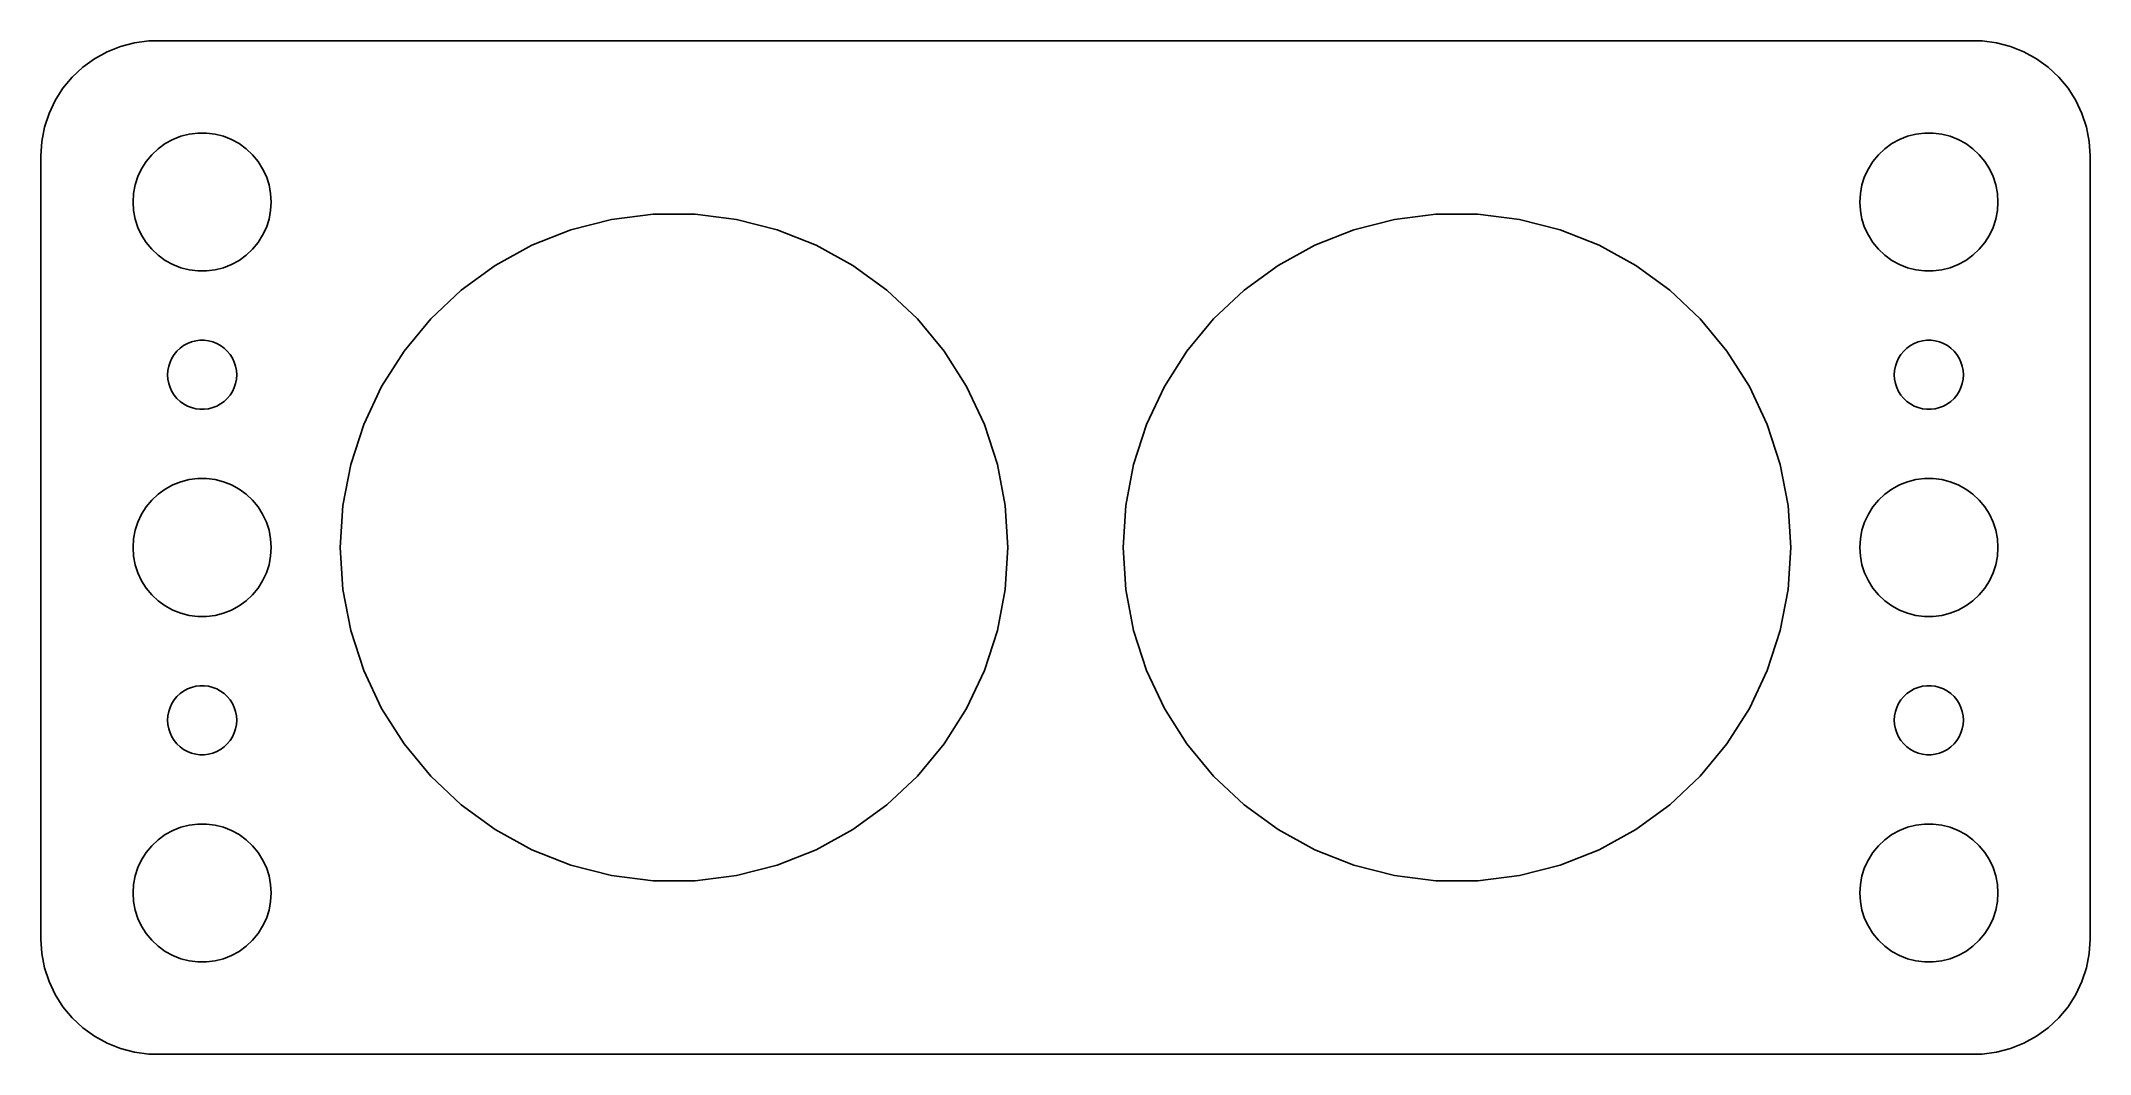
# Model space of a CAD drawing. Header units: metres. Extents: x -44.5 to 44.5, y -22 to 22.
import ezdxf

# ---------------------------------------------------------------- set-up
doc = ezdxf.new("R2010")
doc.units = ezdxf.units.M

msp = doc.modelspace()

# ---------------------------------------------------------------- linework, layer by layer
for p, q in [((-41.6289, 21.5241), (-42.1791, 21.2216)), ((-41.0451, 21.7553), (-41.6289, 21.5241)), ((-40.4369, 21.9114), (-41.0451, 21.7553)), ((-39.8139, 21.9901), (-40.4369, 21.9114)), ((39.8139, 21.9901), (-39.8139, 21.9901)), ((40.4369, 21.9114), (39.8139, 21.9901)), ((41.0451, 21.7553), (40.4369, 21.9114)), ((41.6289, 21.5241), (41.0451, 21.7553)), ((42.1791, 21.2216), (41.6289, 21.5241)), ((-42.6871, 20.8526), (-43.1448, 20.4227)), ((-42.1791, 21.2216), (-42.6871, 20.8526)), ((42.6871, 20.8526), (42.1791, 21.2216)), ((43.1448, 20.4227), (42.6871, 20.8526)), ((-43.5451, 19.9389), (-43.8815, 19.4088)), ((-43.1448, 20.4227), (-43.5451, 19.9389)), ((43.5451, 19.9389), (43.1448, 20.4227)), ((43.8815, 19.4088), (43.5451, 19.9389)), ((-44.1489, 18.8406), (-44.3429, 18.2434)), ((-43.8815, 19.4088), (-44.1489, 18.8406)), ((44.1489, 18.8406), (43.8815, 19.4088)), ((44.3429, 18.2434), (44.1489, 18.8406)), ((-44.3429, 18.2434), (-44.4606, 17.6267)), ((-38.7773, 17.7145), (-38.427, 17.8532)), ((-38.427, 17.8532), (-38.0621, 17.9469)), ((-38.0621, 17.9469), (-37.6884, 17.9941)), ((-37.6884, 17.9941), (-37.3116, 17.9941)), ((-37.3116, 17.9941), (-36.9379, 17.9469)), ((-36.9379, 17.9469), (-36.5729, 17.8532)), ((-36.5729, 17.8532), (-36.2227, 17.7145)), ((36.2227, 17.7145), (36.5729, 17.8532)), ((36.5729, 17.8532), (36.9379, 17.9469)), ((36.9379, 17.9469), (37.3116, 17.9941)), ((37.3116, 17.9941), (37.6884, 17.9941)), ((37.6884, 17.9941), (38.0621, 17.9469)), ((38.0621, 17.9469), (38.427, 17.8532)), ((38.427, 17.8532), (38.7773, 17.7145)), ((44.4606, 17.6267), (44.3429, 18.2434)), ((-44.4606, 17.6267), (-44.5, 17)), ((-44.5, 17), (-44.5, -17)), ((-39.927, 16.7634), (-39.6869, 17.0536)), ((-39.6869, 17.0536), (-39.4123, 17.3115)), ((-39.4123, 17.3115), (-39.1075, 17.533)), ((-39.1075, 17.533), (-38.7773, 17.7145)), ((-36.2227, 17.7145), (-35.8925, 17.533)), ((-35.8925, 17.533), (-35.5877, 17.3115)), ((-35.5877, 17.3115), (-35.3131, 17.0536)), ((-35.3131, 17.0536), (-35.0729, 16.7634)), ((35.0729, 16.7634), (35.3131, 17.0536)), ((35.3131, 17.0536), (35.5877, 17.3115)), ((35.5877, 17.3115), (35.8925, 17.533)), ((35.8925, 17.533), (36.2227, 17.7145)), ((38.7773, 17.7145), (39.1075, 17.533)), ((39.1075, 17.533), (39.4123, 17.3115)), ((39.4123, 17.3115), (39.6869, 17.0536)), ((39.6869, 17.0536), (39.927, 16.7634)), ((44.5, 17), (44.4606, 17.6267)), ((44.5, -17), (44.5, 17)), ((-40.4057, 15.7461), (-40.2893, 16.1044)), ((-40.2893, 16.1044), (-40.1289, 16.4453)), ((-40.1289, 16.4453), (-39.927, 16.7634)), ((-35.0729, 16.7634), (-34.8711, 16.4453)), ((-34.8711, 16.4453), (-34.7107, 16.1044)), ((-34.7107, 16.1044), (-34.5942, 15.7461)), ((34.5942, 15.7461), (34.7107, 16.1044)), ((34.7107, 16.1044), (34.8711, 16.4453)), ((34.8711, 16.4453), (35.0729, 16.7634)), ((39.927, 16.7634), (40.1289, 16.4453)), ((40.1289, 16.4453), (40.2893, 16.1044)), ((40.2893, 16.1044), (40.4057, 15.7461)), ((-40.5, 15), (-40.4763, 15.376)), ((-40.4763, 15.376), (-40.4057, 15.7461)), ((-34.5942, 15.7461), (-34.5237, 15.376)), ((-34.5237, 15.376), (-34.5, 15)), ((34.5, 15), (34.5237, 15.376)), ((34.5237, 15.376), (34.5942, 15.7461)), ((40.4057, 15.7461), (40.4763, 15.376)), ((40.4763, 15.376), (40.5, 15)), ((-40.4763, 14.624), (-40.5, 15)), ((-40.4057, 14.2539), (-40.4763, 14.624)), ((-40.2893, 13.8956), (-40.4057, 14.2539)), ((-34.5942, 14.2539), (-34.7107, 13.8956)), ((-34.5237, 14.624), (-34.5942, 14.2539)), ((-34.5, 15), (-34.5237, 14.624)), ((-21.4807, 13.7903), (-19.717, 14.2432)), ((-19.717, 14.2432), (-17.9105, 14.4714)), ((-17.9105, 14.4714), (-16.0895, 14.4714)), ((-16.0895, 14.4714), (-14.283, 14.2432)), ((-14.283, 14.2432), (-12.5192, 13.7903)), ((12.5192, 13.7903), (14.283, 14.2432)), ((14.283, 14.2432), (16.0895, 14.4714)), ((16.0895, 14.4714), (17.9105, 14.4714)), ((17.9105, 14.4714), (19.717, 14.2432)), ((19.717, 14.2432), (21.4807, 13.7903)), ((34.5237, 14.624), (34.5, 15)), ((34.5942, 14.2539), (34.5237, 14.624)), ((34.7107, 13.8956), (34.5942, 14.2539)), ((40.4057, 14.2539), (40.2893, 13.8956)), ((40.4763, 14.624), (40.4057, 14.2539)), ((40.5, 15), (40.4763, 14.624)), ((-40.1289, 13.5547), (-40.2893, 13.8956)), ((-39.927, 13.2366), (-40.1289, 13.5547)), ((-34.8711, 13.5547), (-35.0729, 13.2366)), ((-34.7107, 13.8956), (-34.8711, 13.5547)), ((-23.1738, 13.12), (-21.4807, 13.7903)), ((-12.5192, 13.7903), (-10.8262, 13.12)), ((10.8262, 13.12), (12.5192, 13.7903)), ((21.4807, 13.7903), (23.1738, 13.12)), ((34.8711, 13.5547), (34.7107, 13.8956)), ((35.0729, 13.2366), (34.8711, 13.5547)), ((40.1289, 13.5547), (39.927, 13.2366)), ((40.2893, 13.8956), (40.1289, 13.5547)), ((-39.6869, 12.9464), (-39.927, 13.2366)), ((-39.4123, 12.6884), (-39.6869, 12.9464)), ((-39.1075, 12.467), (-39.4123, 12.6884)), ((-38.7773, 12.2855), (-39.1075, 12.467)), ((-35.8925, 12.467), (-36.2227, 12.2855)), ((-35.5877, 12.6884), (-35.8925, 12.467)), ((-35.3131, 12.9464), (-35.5877, 12.6884)), ((-35.0729, 13.2366), (-35.3131, 12.9464)), ((-24.7695, 12.2428), (-23.1738, 13.12)), ((-10.8262, 13.12), (-9.2305, 12.2428)), ((9.2305, 12.2428), (10.8262, 13.12)), ((23.1738, 13.12), (24.7695, 12.2428)), ((35.3131, 12.9464), (35.0729, 13.2366)), ((35.5877, 12.6884), (35.3131, 12.9464)), ((35.8925, 12.467), (35.5877, 12.6884)), ((36.2227, 12.2855), (35.8925, 12.467)), ((39.1075, 12.467), (38.7773, 12.2855)), ((39.4123, 12.6884), (39.1075, 12.467)), ((39.6869, 12.9464), (39.4123, 12.6884)), ((39.927, 13.2366), (39.6869, 12.9464)), ((-38.427, 12.1468), (-38.7773, 12.2855)), ((-38.0621, 12.0531), (-38.427, 12.1468)), ((-37.6884, 12.0059), (-38.0621, 12.0531)), ((-37.3116, 12.0059), (-37.6884, 12.0059)), ((-36.9379, 12.0531), (-37.3116, 12.0059)), ((-36.5729, 12.1468), (-36.9379, 12.0531)), ((-36.2227, 12.2855), (-36.5729, 12.1468)), ((-26.2426, 11.1724), (-24.7695, 12.2428)), ((-9.2305, 12.2428), (-7.75734, 11.1724)), ((7.75734, 11.1724), (9.2305, 12.2428)), ((24.7695, 12.2428), (26.2426, 11.1724)), ((36.5729, 12.1468), (36.2227, 12.2855)), ((36.9379, 12.0531), (36.5729, 12.1468)), ((37.3116, 12.0059), (36.9379, 12.0531)), ((37.6884, 12.0059), (37.3116, 12.0059)), ((38.0621, 12.0531), (37.6884, 12.0059)), ((38.427, 12.1468), (38.0621, 12.0531)), ((38.7773, 12.2855), (38.427, 12.1468)), ((-27.57, 9.92592), (-26.2426, 11.1724)), ((-7.75734, 11.1724), (-6.42995, 9.92592)), ((6.42995, 9.92592), (7.75734, 11.1724)), ((26.2426, 11.1724), (27.57, 9.92592)), ((-28.7307, 8.52287), (-27.57, 9.92592)), ((-6.42995, 9.92592), (-5.26924, 8.52287)), ((5.26924, 8.52287), (6.42995, 9.92592)), ((27.57, 9.92592), (28.7307, 8.52287)), ((-38.1387, 8.85724), (-37.9635, 8.92657)), ((-37.9635, 8.92657), (-37.7811, 8.97342)), ((-37.7811, 8.97342), (-37.5942, 8.99704)), ((-37.5942, 8.99704), (-37.4058, 8.99704)), ((-37.4058, 8.99704), (-37.2189, 8.97342)), ((-37.2189, 8.97342), (-37.0365, 8.92657)), ((-37.0365, 8.92657), (-36.8613, 8.85724)), ((36.8613, 8.85724), (37.0365, 8.92657)), ((37.0365, 8.92657), (37.2189, 8.97342)), ((37.2189, 8.97342), (37.4058, 8.99704)), ((37.4058, 8.99704), (37.5942, 8.99704)), ((37.5942, 8.99704), (37.7811, 8.97342)), ((37.7811, 8.97342), (37.9635, 8.92657)), ((37.9635, 8.92657), (38.1387, 8.85724)), ((-38.9529, 7.87303), (-38.8947, 8.05219)), ((-38.8947, 8.05219), (-38.8145, 8.22263)), ((-38.8145, 8.22263), (-38.7135, 8.38167)), ((-38.7135, 8.38167), (-38.5934, 8.52681)), ((-38.5934, 8.52681), (-38.4561, 8.65576)), ((-38.4561, 8.65576), (-38.3037, 8.76648)), ((-38.3037, 8.76648), (-38.1387, 8.85724)), ((-36.8613, 8.85724), (-36.6963, 8.76648)), ((-36.6963, 8.76648), (-36.5439, 8.65576)), ((-36.5439, 8.65576), (-36.4065, 8.52681)), ((-36.4065, 8.52681), (-36.2865, 8.38167)), ((-36.2865, 8.38167), (-36.1855, 8.22263)), ((-36.1855, 8.22263), (-36.1053, 8.05219)), ((-36.1053, 8.05219), (-36.0471, 7.87303)), ((-29.7064, 6.98543), (-28.7307, 8.52287)), ((-5.26924, 8.52287), (-4.29355, 6.98543)), ((4.29355, 6.98543), (5.26924, 8.52287)), ((28.7307, 8.52287), (29.7064, 6.98543)), ((36.0471, 7.87303), (36.1053, 8.05219)), ((36.1053, 8.05219), (36.1855, 8.22263)), ((36.1855, 8.22263), (36.2865, 8.38167)), ((36.2865, 8.38167), (36.4065, 8.52681)), ((36.4065, 8.52681), (36.5439, 8.65576)), ((36.5439, 8.65576), (36.6963, 8.76648)), ((36.6963, 8.76648), (36.8613, 8.85724)), ((38.1387, 8.85724), (38.3037, 8.76648)), ((38.3037, 8.76648), (38.4561, 8.65576)), ((38.4561, 8.65576), (38.5934, 8.52681)), ((38.5934, 8.52681), (38.7135, 8.38167)), ((38.7135, 8.38167), (38.8145, 8.22263)), ((38.8145, 8.22263), (38.8947, 8.05219)), ((38.8947, 8.05219), (38.9529, 7.87303)), ((-39, 7.5), (-38.9882, 7.68799)), ((-38.9882, 7.312), (-39, 7.5)), ((-38.9882, 7.68799), (-38.9529, 7.87303)), ((-38.9529, 7.12695), (-38.9882, 7.312)), ((-38.8947, 6.9478), (-38.9529, 7.12695)), ((-36.0471, 7.12695), (-36.1053, 6.9478)), ((-36.0471, 7.87303), (-36.0118, 7.68799)), ((-36.0118, 7.312), (-36.0471, 7.12695)), ((-36.0118, 7.68799), (-36, 7.5)), ((-36, 7.5), (-36.0118, 7.312)), ((36, 7.5), (36.0118, 7.68799)), ((36.0118, 7.312), (36, 7.5)), ((36.0118, 7.68799), (36.0471, 7.87303)), ((36.0471, 7.12695), (36.0118, 7.312)), ((36.1053, 6.9478), (36.0471, 7.12695)), ((38.9529, 7.12695), (38.8947, 6.9478)), ((38.9529, 7.87303), (38.9882, 7.68799)), ((38.9882, 7.312), (38.9529, 7.12695)), ((38.9882, 7.68799), (39, 7.5)), ((39, 7.5), (38.9882, 7.312)), ((-38.8145, 6.77736), (-38.8947, 6.9478)), ((-38.7135, 6.61832), (-38.8145, 6.77736)), ((-38.5934, 6.47318), (-38.7135, 6.61832)), ((-38.4561, 6.34422), (-38.5934, 6.47318)), ((-38.3037, 6.23351), (-38.4561, 6.34422)), ((-38.1387, 6.14275), (-38.3037, 6.23351)), ((-36.6963, 6.23351), (-36.8613, 6.14275)), ((-36.5439, 6.34422), (-36.6963, 6.23351)), ((-36.4065, 6.47318), (-36.5439, 6.34422)), ((-36.2865, 6.61832), (-36.4065, 6.47318)), ((-36.1855, 6.77736), (-36.2865, 6.61832)), ((-36.1053, 6.9478), (-36.1855, 6.77736)), ((-30.4818, 5.3378), (-29.7064, 6.98543)), ((-4.29355, 6.98543), (-3.51823, 5.3378)), ((3.51823, 5.3378), (4.29355, 6.98543)), ((29.7064, 6.98543), (30.4818, 5.3378)), ((36.1855, 6.77736), (36.1053, 6.9478)), ((36.2865, 6.61832), (36.1855, 6.77736)), ((36.4065, 6.47318), (36.2865, 6.61832)), ((36.5439, 6.34422), (36.4065, 6.47318)), ((36.6963, 6.23351), (36.5439, 6.34422)), ((36.8613, 6.14275), (36.6963, 6.23351)), ((38.3037, 6.23351), (38.1387, 6.14275)), ((38.4561, 6.34422), (38.3037, 6.23351)), ((38.5934, 6.47318), (38.4561, 6.34422)), ((38.7135, 6.61832), (38.5934, 6.47318)), ((38.8145, 6.77736), (38.7135, 6.61832)), ((38.8947, 6.9478), (38.8145, 6.77736)), ((-37.9635, 6.07341), (-38.1387, 6.14275)), ((-37.7811, 6.02657), (-37.9635, 6.07341)), ((-37.5942, 6.00294), (-37.7811, 6.02657)), ((-37.4058, 6.00294), (-37.5942, 6.00294)), ((-37.2189, 6.02657), (-37.4058, 6.00294)), ((-37.0365, 6.07341), (-37.2189, 6.02657)), ((-36.8613, 6.14275), (-37.0365, 6.07341)), ((37.0365, 6.07341), (36.8613, 6.14275)), ((37.2189, 6.02657), (37.0365, 6.07341)), ((37.4058, 6.00294), (37.2189, 6.02657)), ((37.5942, 6.00294), (37.4058, 6.00294)), ((37.7811, 6.02657), (37.5942, 6.00294)), ((37.9635, 6.07341), (37.7811, 6.02657)), ((38.1387, 6.14275), (37.9635, 6.07341)), ((-31.0444, 3.606), (-30.4818, 5.3378)), ((-3.51823, 5.3378), (-2.95554, 3.606)), ((2.95554, 3.606), (3.51823, 5.3378)), ((30.4818, 5.3378), (31.0444, 3.606)), ((-31.3857, 1.81732), (-31.0444, 3.606)), ((-2.95554, 3.606), (-2.61433, 1.81732)), ((2.61433, 1.81732), (2.95554, 3.606)), ((31.0444, 3.606), (31.3857, 1.81732)), ((-39.1075, 2.53297), (-38.7773, 2.71448)), ((-38.7773, 2.71448), (-38.427, 2.85316)), ((-38.427, 2.85316), (-38.0621, 2.94685)), ((-38.0621, 2.94685), (-37.6884, 2.99408)), ((-37.6884, 2.99408), (-37.3116, 2.99408)), ((-37.3116, 2.99408), (-36.9379, 2.94685)), ((-36.9379, 2.94685), (-36.5729, 2.85316)), ((-36.5729, 2.85316), (-36.2227, 2.71448)), ((-36.2227, 2.71448), (-35.8925, 2.53297)), ((35.8925, 2.53297), (36.2227, 2.71448)), ((36.2227, 2.71448), (36.5729, 2.85316)), ((36.5729, 2.85316), (36.9379, 2.94685)), ((36.9379, 2.94685), (37.3116, 2.99408)), ((37.3116, 2.99408), (37.6884, 2.99408)), ((37.6884, 2.99408), (38.0621, 2.94685)), ((38.0621, 2.94685), (38.427, 2.85316)), ((38.427, 2.85316), (38.7773, 2.71448)), ((38.7773, 2.71448), (39.1075, 2.53297)), ((-39.927, 1.76335), (-39.6869, 2.05363)), ((-39.6869, 2.05363), (-39.4123, 2.31154)), ((-39.4123, 2.31154), (-39.1075, 2.53297)), ((-35.8925, 2.53297), (-35.5877, 2.31154)), ((-35.5877, 2.31154), (-35.3131, 2.05363)), ((-35.3131, 2.05363), (-35.0729, 1.76335)), ((-31.5, 0), (-31.3857, 1.81732)), ((-2.61433, 1.81732), (-2.5, 0)), ((2.5, 0), (2.61433, 1.81732)), ((31.3857, 1.81732), (31.5, 0)), ((35.0729, 1.76335), (35.3131, 2.05363)), ((35.3131, 2.05363), (35.5877, 2.31154)), ((35.5877, 2.31154), (35.8925, 2.53297)), ((39.1075, 2.53297), (39.4123, 2.31154)), ((39.4123, 2.31154), (39.6869, 2.05363)), ((39.6869, 2.05363), (39.927, 1.76335)), ((-40.4057, 0.74606), (-40.2893, 1.10437)), ((-40.2893, 1.10437), (-40.1289, 1.44525)), ((-40.1289, 1.44525), (-39.927, 1.76335)), ((-35.0729, 1.76335), (-34.8711, 1.44525)), ((-34.8711, 1.44525), (-34.7107, 1.10437)), ((-34.7107, 1.10437), (-34.5942, 0.74606)), ((34.5942, 0.74606), (34.7107, 1.10437)), ((34.7107, 1.10437), (34.8711, 1.44525)), ((34.8711, 1.44525), (35.0729, 1.76335)), ((39.927, 1.76335), (40.1289, 1.44525)), ((40.1289, 1.44525), (40.2893, 1.10437)), ((40.2893, 1.10437), (40.4057, 0.74606)), ((-40.5, 0), (-40.4763, 0.37599)), ((-40.4763, -0.37599), (-40.5, 0)), ((-40.4763, 0.37599), (-40.4057, 0.74606)), ((-34.5942, 0.74606), (-34.5237, 0.37599)), ((-34.5237, 0.37599), (-34.5, 0)), ((-34.5, 0), (-34.5237, -0.37599)), ((-31.3857, -1.81732), (-31.5, 0)), ((-2.5, 0), (-2.61433, -1.81732)), ((2.61433, -1.81732), (2.5, 0)), ((31.5, 0), (31.3857, -1.81732)), ((34.5, 0), (34.5237, 0.37599)), ((34.5237, -0.37599), (34.5, 0)), ((34.5237, 0.37599), (34.5942, 0.74606)), ((40.4057, 0.74606), (40.4763, 0.37599)), ((40.4763, 0.37599), (40.5, 0)), ((40.5, 0), (40.4763, -0.37599)), ((-40.4057, -0.74606), (-40.4763, -0.37599)), ((-40.2893, -1.10437), (-40.4057, -0.74606)), ((-34.5942, -0.74606), (-34.7107, -1.10437)), ((-34.5237, -0.37599), (-34.5942, -0.74606)), ((34.5942, -0.74606), (34.5237, -0.37599)), ((34.7107, -1.10437), (34.5942, -0.74606)), ((40.4057, -0.74606), (40.2893, -1.10437)), ((40.4763, -0.37599), (40.4057, -0.74606)), ((-40.1289, -1.44525), (-40.2893, -1.10437)), ((-39.927, -1.76335), (-40.1289, -1.44525)), ((-39.6869, -2.05363), (-39.927, -1.76335)), ((-35.0729, -1.76335), (-35.3131, -2.05363)), ((-34.8711, -1.44525), (-35.0729, -1.76335)), ((-34.7107, -1.10437), (-34.8711, -1.44525)), ((34.8711, -1.44525), (34.7107, -1.10437)), ((35.0729, -1.76335), (34.8711, -1.44525)), ((35.3131, -2.05363), (35.0729, -1.76335)), ((39.927, -1.76335), (39.6869, -2.05363)), ((40.1289, -1.44525), (39.927, -1.76335)), ((40.2893, -1.10437), (40.1289, -1.44525)), ((-39.4123, -2.31154), (-39.6869, -2.05363)), ((-39.1075, -2.53297), (-39.4123, -2.31154)), ((-38.7773, -2.71448), (-39.1075, -2.53297)), ((-35.8925, -2.53297), (-36.2227, -2.71448)), ((-35.5877, -2.31154), (-35.8925, -2.53297)), ((-35.3131, -2.05363), (-35.5877, -2.31154)), ((-31.0444, -3.606), (-31.3857, -1.81732)), ((-2.61433, -1.81732), (-2.95554, -3.606)), ((2.95554, -3.606), (2.61433, -1.81732)), ((31.3857, -1.81732), (31.0444, -3.606)), ((35.5877, -2.31154), (35.3131, -2.05363)), ((35.8925, -2.53297), (35.5877, -2.31154)), ((36.2227, -2.71448), (35.8925, -2.53297)), ((39.1075, -2.53297), (38.7773, -2.71448)), ((39.4123, -2.31154), (39.1075, -2.53297)), ((39.6869, -2.05363), (39.4123, -2.31154)), ((-38.427, -2.85316), (-38.7773, -2.71448)), ((-38.0621, -2.94685), (-38.427, -2.85316)), ((-37.6884, -2.99408), (-38.0621, -2.94685)), ((-37.3116, -2.99408), (-37.6884, -2.99408)), ((-36.9379, -2.94685), (-37.3116, -2.99408)), ((-36.5729, -2.85316), (-36.9379, -2.94685)), ((-36.2227, -2.71448), (-36.5729, -2.85316)), ((36.5729, -2.85316), (36.2227, -2.71448)), ((36.9379, -2.94685), (36.5729, -2.85316)), ((37.3116, -2.99408), (36.9379, -2.94685)), ((37.6884, -2.99408), (37.3116, -2.99408)), ((38.0621, -2.94685), (37.6884, -2.99408)), ((38.427, -2.85316), (38.0621, -2.94685)), ((38.7773, -2.71448), (38.427, -2.85316)), ((-30.4818, -5.3378), (-31.0444, -3.606)), ((-2.95554, -3.606), (-3.51823, -5.3378)), ((3.51823, -5.3378), (2.95554, -3.606)), ((31.0444, -3.606), (30.4818, -5.3378)), ((-29.7064, -6.98543), (-30.4818, -5.3378)), ((-3.51823, -5.3378), (-4.29355, -6.98543)), ((4.29355, -6.98543), (3.51823, -5.3378)), ((30.4818, -5.3378), (29.7064, -6.98543)), ((-38.3037, -6.23351), (-38.1387, -6.14275)), ((-38.1387, -6.14275), (-37.9635, -6.07341)), ((-37.9635, -6.07341), (-37.7811, -6.02657)), ((-37.7811, -6.02657), (-37.5942, -6.00294)), ((-37.5942, -6.00294), (-37.4058, -6.00294)), ((-37.4058, -6.00294), (-37.2189, -6.02657)), ((-37.2189, -6.02657), (-37.0365, -6.07341)), ((-37.0365, -6.07341), (-36.8613, -6.14275)), ((-36.8613, -6.14275), (-36.6963, -6.23351)), ((36.6963, -6.23351), (36.8613, -6.14275)), ((36.8613, -6.14275), (37.0365, -6.07341)), ((37.0365, -6.07341), (37.2189, -6.02657)), ((37.2189, -6.02657), (37.4058, -6.00294)), ((37.4058, -6.00294), (37.5942, -6.00294)), ((37.5942, -6.00294), (37.7811, -6.02657)), ((37.7811, -6.02657), (37.9635, -6.07341)), ((37.9635, -6.07341), (38.1387, -6.14275)), ((38.1387, -6.14275), (38.3037, -6.23351)), ((-38.9529, -7.12695), (-38.8947, -6.9478)), ((-38.8947, -6.9478), (-38.8145, -6.77736)), ((-38.8145, -6.77736), (-38.7135, -6.61832)), ((-38.7135, -6.61832), (-38.5934, -6.47318)), ((-38.5934, -6.47318), (-38.4561, -6.34422)), ((-38.4561, -6.34422), (-38.3037, -6.23351)), ((-36.6963, -6.23351), (-36.5439, -6.34422)), ((-36.5439, -6.34422), (-36.4065, -6.47318)), ((-36.4065, -6.47318), (-36.2865, -6.61832)), ((-36.2865, -6.61832), (-36.1855, -6.77736)), ((-36.1855, -6.77736), (-36.1053, -6.9478)), ((-36.1053, -6.9478), (-36.0471, -7.12695)), ((-28.7307, -8.52287), (-29.7064, -6.98543)), ((-4.29355, -6.98543), (-5.26924, -8.52287)), ((5.26924, -8.52287), (4.29355, -6.98543)), ((29.7064, -6.98543), (28.7307, -8.52287)), ((36.0471, -7.12695), (36.1053, -6.9478)), ((36.1053, -6.9478), (36.1855, -6.77736)), ((36.1855, -6.77736), (36.2865, -6.61832)), ((36.2865, -6.61832), (36.4065, -6.47318)), ((36.4065, -6.47318), (36.5439, -6.34422)), ((36.5439, -6.34422), (36.6963, -6.23351)), ((38.3037, -6.23351), (38.4561, -6.34422)), ((38.4561, -6.34422), (38.5934, -6.47318)), ((38.5934, -6.47318), (38.7135, -6.61832)), ((38.7135, -6.61832), (38.8145, -6.77736)), ((38.8145, -6.77736), (38.8947, -6.9478)), ((38.8947, -6.9478), (38.9529, -7.12695)), ((-39, -7.5), (-38.9882, -7.312)), ((-38.9882, -7.68799), (-39, -7.5)), ((-38.9882, -7.312), (-38.9529, -7.12695)), ((-38.9529, -7.87303), (-38.9882, -7.68799)), ((-38.8947, -8.05219), (-38.9529, -7.87303)), ((-36.0471, -7.87303), (-36.1053, -8.05219)), ((-36.0471, -7.12695), (-36.0118, -7.312)), ((-36.0118, -7.68799), (-36.0471, -7.87303)), ((-36.0118, -7.312), (-36, -7.5)), ((-36, -7.5), (-36.0118, -7.68799)), ((36, -7.5), (36.0118, -7.312)), ((36.0118, -7.68799), (36, -7.5)), ((36.0118, -7.312), (36.0471, -7.12695)), ((36.0471, -7.87303), (36.0118, -7.68799)), ((36.1053, -8.05219), (36.0471, -7.87303)), ((38.9529, -7.87303), (38.8947, -8.05219)), ((38.9529, -7.12695), (38.9882, -7.312)), ((38.9882, -7.68799), (38.9529, -7.87303)), ((38.9882, -7.312), (39, -7.5)), ((39, -7.5), (38.9882, -7.68799)), ((-38.8145, -8.22263), (-38.8947, -8.05219)), ((-38.7135, -8.38167), (-38.8145, -8.22263)), ((-38.5934, -8.52681), (-38.7135, -8.38167)), ((-38.4561, -8.65576), (-38.5934, -8.52681)), ((-38.3037, -8.76648), (-38.4561, -8.65576)), ((-38.1387, -8.85724), (-38.3037, -8.76648)), ((-37.9635, -8.92657), (-38.1387, -8.85724)), ((-36.8613, -8.85724), (-37.0365, -8.92657)), ((-36.6963, -8.76648), (-36.8613, -8.85724)), ((-36.5439, -8.65576), (-36.6963, -8.76648)), ((-36.4065, -8.52681), (-36.5439, -8.65576)), ((-36.2865, -8.38167), (-36.4065, -8.52681)), ((-36.1855, -8.22263), (-36.2865, -8.38167)), ((-36.1053, -8.05219), (-36.1855, -8.22263)), ((-27.57, -9.92592), (-28.7307, -8.52287)), ((-5.26924, -8.52287), (-6.42995, -9.92592)), ((6.42995, -9.92592), (5.26924, -8.52287)), ((28.7307, -8.52287), (27.57, -9.92592)), ((36.1855, -8.22263), (36.1053, -8.05219)), ((36.2865, -8.38167), (36.1855, -8.22263)), ((36.4065, -8.52681), (36.2865, -8.38167)), ((36.5439, -8.65576), (36.4065, -8.52681)), ((36.6963, -8.76648), (36.5439, -8.65576)), ((36.8613, -8.85724), (36.6963, -8.76648)), ((37.0365, -8.92657), (36.8613, -8.85724)), ((38.1387, -8.85724), (37.9635, -8.92657)), ((38.3037, -8.76648), (38.1387, -8.85724)), ((38.4561, -8.65576), (38.3037, -8.76648)), ((38.5934, -8.52681), (38.4561, -8.65576)), ((38.7135, -8.38167), (38.5934, -8.52681)), ((38.8145, -8.22263), (38.7135, -8.38167)), ((38.8947, -8.05219), (38.8145, -8.22263)), ((-37.7811, -8.97342), (-37.9635, -8.92657)), ((-37.5942, -8.99704), (-37.7811, -8.97342)), ((-37.4058, -8.99704), (-37.5942, -8.99704)), ((-37.2189, -8.97342), (-37.4058, -8.99704)), ((-37.0365, -8.92657), (-37.2189, -8.97342)), ((37.2189, -8.97342), (37.0365, -8.92657)), ((37.4058, -8.99704), (37.2189, -8.97342)), ((37.5942, -8.99704), (37.4058, -8.99704)), ((37.7811, -8.97342), (37.5942, -8.99704)), ((37.9635, -8.92657), (37.7811, -8.97342)), ((-26.2426, -11.1724), (-27.57, -9.92592)), ((-6.42995, -9.92592), (-7.75734, -11.1724)), ((7.75734, -11.1724), (6.42995, -9.92592)), ((27.57, -9.92592), (26.2426, -11.1724)), ((-24.7695, -12.2428), (-26.2426, -11.1724)), ((-7.75734, -11.1724), (-9.2305, -12.2428)), ((9.2305, -12.2428), (7.75734, -11.1724)), ((26.2426, -11.1724), (24.7695, -12.2428)), ((-39.1075, -12.467), (-38.7773, -12.2855)), ((-38.7773, -12.2855), (-38.427, -12.1468)), ((-38.427, -12.1468), (-38.0621, -12.0531)), ((-38.0621, -12.0531), (-37.6884, -12.0059)), ((-37.6884, -12.0059), (-37.3116, -12.0059)), ((-37.3116, -12.0059), (-36.9379, -12.0531)), ((-36.9379, -12.0531), (-36.5729, -12.1468)), ((-36.5729, -12.1468), (-36.2227, -12.2855)), ((-36.2227, -12.2855), (-35.8925, -12.467)), ((-23.1738, -13.12), (-24.7695, -12.2428)), ((-9.2305, -12.2428), (-10.8262, -13.12)), ((10.8262, -13.12), (9.2305, -12.2428)), ((24.7695, -12.2428), (23.1738, -13.12)), ((35.8925, -12.467), (36.2227, -12.2855)), ((36.2227, -12.2855), (36.5729, -12.1468)), ((36.5729, -12.1468), (36.9379, -12.0531)), ((36.9379, -12.0531), (37.3116, -12.0059)), ((37.3116, -12.0059), (37.6884, -12.0059)), ((37.6884, -12.0059), (38.0621, -12.0531)), ((38.0621, -12.0531), (38.427, -12.1468)), ((38.427, -12.1468), (38.7773, -12.2855)), ((38.7773, -12.2855), (39.1075, -12.467)), ((-40.1289, -13.5547), (-39.927, -13.2366)), ((-39.927, -13.2366), (-39.6869, -12.9464)), ((-39.6869, -12.9464), (-39.4123, -12.6884)), ((-39.4123, -12.6884), (-39.1075, -12.467)), ((-35.8925, -12.467), (-35.5877, -12.6884)), ((-35.5877, -12.6884), (-35.3131, -12.9464)), ((-35.3131, -12.9464), (-35.0729, -13.2366)), ((-35.0729, -13.2366), (-34.8711, -13.5547)), ((-21.4807, -13.7903), (-23.1738, -13.12)), ((-10.8262, -13.12), (-12.5192, -13.7903)), ((12.5192, -13.7903), (10.8262, -13.12)), ((23.1738, -13.12), (21.4807, -13.7903)), ((34.8711, -13.5547), (35.0729, -13.2366)), ((35.0729, -13.2366), (35.3131, -12.9464)), ((35.3131, -12.9464), (35.5877, -12.6884)), ((35.5877, -12.6884), (35.8925, -12.467)), ((39.1075, -12.467), (39.4123, -12.6884)), ((39.4123, -12.6884), (39.6869, -12.9464)), ((39.6869, -12.9464), (39.927, -13.2366)), ((39.927, -13.2366), (40.1289, -13.5547)), ((-40.4057, -14.2539), (-40.2893, -13.8956)), ((-40.2893, -13.8956), (-40.1289, -13.5547)), ((-34.8711, -13.5547), (-34.7107, -13.8956)), ((-34.7107, -13.8956), (-34.5942, -14.2539)), ((-19.717, -14.2432), (-21.4807, -13.7903)), ((-12.5192, -13.7903), (-14.283, -14.2432)), ((14.283, -14.2432), (12.5192, -13.7903)), ((21.4807, -13.7903), (19.717, -14.2432)), ((34.5942, -14.2539), (34.7107, -13.8956)), ((34.7107, -13.8956), (34.8711, -13.5547)), ((40.1289, -13.5547), (40.2893, -13.8956)), ((40.2893, -13.8956), (40.4057, -14.2539)), ((-40.5, -15), (-40.4763, -14.624)), ((-40.4763, -15.376), (-40.5, -15)), ((-40.4763, -14.624), (-40.4057, -14.2539)), ((-34.5942, -14.2539), (-34.5237, -14.624)), ((-34.5237, -14.624), (-34.5, -15)), ((-34.5, -15), (-34.5237, -15.376)), ((-17.9105, -14.4714), (-19.717, -14.2432)), ((-16.0895, -14.4714), (-17.9105, -14.4714)), ((-14.283, -14.2432), (-16.0895, -14.4714)), ((16.0895, -14.4714), (14.283, -14.2432)), ((17.9105, -14.4714), (16.0895, -14.4714)), ((19.717, -14.2432), (17.9105, -14.4714)), ((34.5, -15), (34.5237, -14.624)), ((34.5237, -15.376), (34.5, -15)), ((34.5237, -14.624), (34.5942, -14.2539)), ((40.4057, -14.2539), (40.4763, -14.624)), ((40.4763, -14.624), (40.5, -15)), ((40.5, -15), (40.4763, -15.376)), ((-40.4057, -15.7461), (-40.4763, -15.376)), ((-40.2893, -16.1044), (-40.4057, -15.7461)), ((-34.5942, -15.7461), (-34.7107, -16.1044)), ((-34.5237, -15.376), (-34.5942, -15.7461)), ((34.5942, -15.7461), (34.5237, -15.376)), ((34.7107, -16.1044), (34.5942, -15.7461)), ((40.4057, -15.7461), (40.2893, -16.1044)), ((40.4763, -15.376), (40.4057, -15.7461)), ((-40.1289, -16.4453), (-40.2893, -16.1044)), ((-39.927, -16.7634), (-40.1289, -16.4453)), ((-39.6869, -17.0536), (-39.927, -16.7634)), ((-35.0729, -16.7634), (-35.3131, -17.0536)), ((-34.8711, -16.4453), (-35.0729, -16.7634)), ((-34.7107, -16.1044), (-34.8711, -16.4453)), ((34.8711, -16.4453), (34.7107, -16.1044)), ((35.0729, -16.7634), (34.8711, -16.4453)), ((35.3131, -17.0536), (35.0729, -16.7634)), ((39.927, -16.7634), (39.6869, -17.0536)), ((40.1289, -16.4453), (39.927, -16.7634)), ((40.2893, -16.1044), (40.1289, -16.4453)), ((-44.5, -17), (-44.4606, -17.6267)), ((-44.4606, -17.6267), (-44.3429, -18.2434)), ((-39.4123, -17.3115), (-39.6869, -17.0536)), ((-39.1075, -17.533), (-39.4123, -17.3115)), ((-38.7773, -17.7145), (-39.1075, -17.533)), ((-38.427, -17.8532), (-38.7773, -17.7145)), ((-36.2227, -17.7145), (-36.5729, -17.8532)), ((-35.8925, -17.533), (-36.2227, -17.7145)), ((-35.5877, -17.3115), (-35.8925, -17.533)), ((-35.3131, -17.0536), (-35.5877, -17.3115)), ((35.5877, -17.3115), (35.3131, -17.0536)), ((35.8925, -17.533), (35.5877, -17.3115)), ((36.2227, -17.7145), (35.8925, -17.533)), ((36.5729, -17.8532), (36.2227, -17.7145)), ((38.7773, -17.7145), (38.427, -17.8532)), ((39.1075, -17.533), (38.7773, -17.7145)), ((39.4123, -17.3115), (39.1075, -17.533)), ((39.6869, -17.0536), (39.4123, -17.3115)), ((44.3429, -18.2434), (44.4606, -17.6267)), ((44.4606, -17.6267), (44.5, -17)), ((-44.3429, -18.2434), (-44.1489, -18.8406)), ((-38.0621, -17.9469), (-38.427, -17.8532)), ((-37.6884, -17.9941), (-38.0621, -17.9469)), ((-37.3116, -17.9941), (-37.6884, -17.9941)), ((-36.9379, -17.9469), (-37.3116, -17.9941)), ((-36.5729, -17.8532), (-36.9379, -17.9469)), ((36.9379, -17.9469), (36.5729, -17.8532)), ((37.3116, -17.9941), (36.9379, -17.9469)), ((37.6884, -17.9941), (37.3116, -17.9941)), ((38.0621, -17.9469), (37.6884, -17.9941)), ((38.427, -17.8532), (38.0621, -17.9469)), ((44.1489, -18.8406), (44.3429, -18.2434)), ((-44.1489, -18.8406), (-43.8815, -19.4088)), ((-43.8815, -19.4088), (-43.5451, -19.9389)), ((43.5451, -19.9389), (43.8815, -19.4088)), ((43.8815, -19.4088), (44.1489, -18.8406)), ((-43.5451, -19.9389), (-43.1448, -20.4227)), ((-43.1448, -20.4227), (-42.6871, -20.8526)), ((42.6871, -20.8526), (43.1448, -20.4227)), ((43.1448, -20.4227), (43.5451, -19.9389)), ((-42.6871, -20.8526), (-42.1791, -21.2216)), ((-42.1791, -21.2216), (-41.6289, -21.5241)), ((41.6289, -21.5241), (42.1791, -21.2216)), ((42.1791, -21.2216), (42.6871, -20.8526)), ((-41.6289, -21.5241), (-41.0451, -21.7553)), ((-41.0451, -21.7553), (-40.4369, -21.9114)), ((-40.4369, -21.9114), (-39.8139, -21.9901)), ((-39.8139, -21.9901), (39.8139, -21.9901)), ((39.8139, -21.9901), (40.4369, -21.9114)), ((40.4369, -21.9114), (41.0451, -21.7553)), ((41.0451, -21.7553), (41.6289, -21.5241))]:
    msp.add_line(p, q)

doc.saveas('drawing.dxf')
